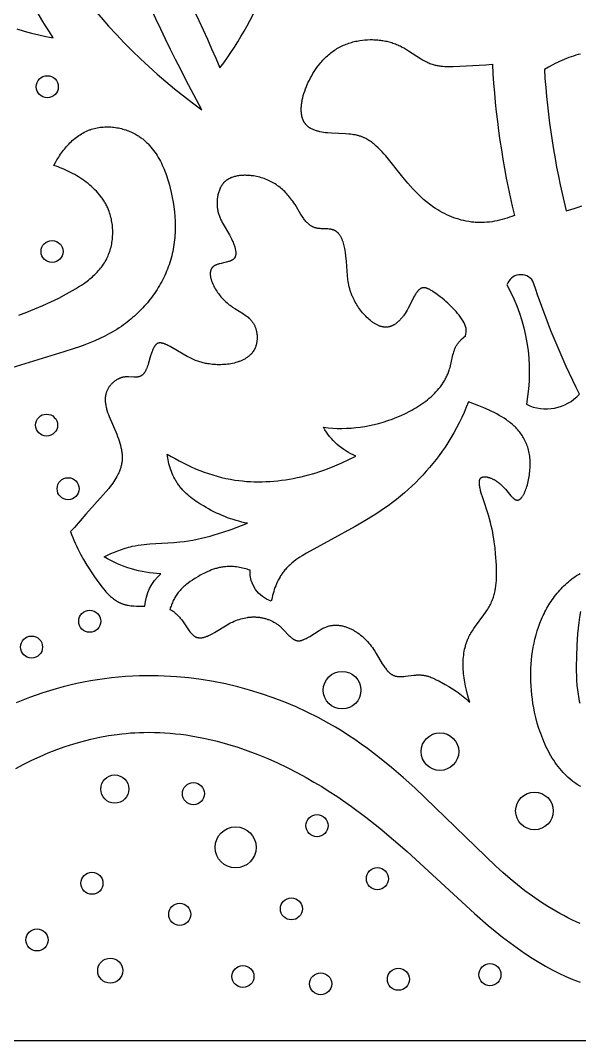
# Model space of a CAD drawing. Extents: x 158 to 281, y 154 to 261.
# Drawn here: x 203.5 to 236.1, y 154.3 to 213.8 of the extents above; entities that cross this region are included whole.
import ezdxf

# ---------------------------------------------------------------- set-up
doc = ezdxf.new("R2010")
doc.units = 0
doc.layers.add('LAYER_01', color=1, linetype='CONTINUOUS')

msp = doc.modelspace()

# ---------------------------------------------------------------- linework, layer by layer
at = {"layer": 'LAYER_01'}
msp.add_lwpolyline([(157.879, 207.584), (188.622, 154.337), (250.106, 154.337), (280.848, 207.584), (250.106, 260.831), (188.622, 260.831)], close=True, dxfattribs=at)
for points in [[(203.33, 213.31), (203.748, 213.175), (204.17, 213.053), (204.594, 212.946), (205.018, 212.852), (205.443, 212.772, -0.144493), (201.563, 225.314, 0.150085), (214.084, 208.583, -0.044108), (205.825, 227.978, -0.047923), (215.15, 211.034, 0.074281), (217.942, 216.143, 0.049909)], [(236.151, 211.833), (236.012, 211.798), (235.873, 211.76), (235.736, 211.718), (235.599, 211.673), (235.463, 211.625), (235.328, 211.574), (235.194, 211.52), (235.061, 211.463), (234.929, 211.403), (234.798, 211.341), (234.669, 211.277), (234.54, 211.21), (234.287, 211.071), (234.039, 210.924, 0.0455), (235.315, 202.691), (235.773, 202.834), (236.001, 202.911), (236.227, 202.992)]]:
    msp.add_lwpolyline(points, format="xyb", dxfattribs=at)
for points in [[(232.291, 202.429), (232.152, 202.373), (232.012, 202.321), (231.87, 202.272), (231.726, 202.227), (231.581, 202.186), (231.435, 202.149), (231.288, 202.116), (231.14, 202.088), (230.991, 202.063), (230.842, 202.044), (230.692, 202.029), (230.541, 202.018), (230.391, 202.013), (230.24, 202.013), (230.165, 202.015), (230.09, 202.018), (230.014, 202.023), (229.939, 202.029), (229.865, 202.036), (229.79, 202.045), (229.716, 202.055), (229.641, 202.066), (229.493, 202.092), (229.346, 202.124), (229.2, 202.16), (229.055, 202.201), (228.911, 202.246), (228.769, 202.296), (228.628, 202.35), (228.489, 202.408), (228.352, 202.47), (228.217, 202.536), (228.085, 202.605), (227.955, 202.678), (227.827, 202.754), (227.702, 202.833), (227.61, 202.894), (227.52, 202.957), (227.431, 203.021), (227.344, 203.087), (227.258, 203.155), (227.173, 203.224), (227.008, 203.366), (226.846, 203.513), (226.689, 203.665), (226.535, 203.822), (226.384, 203.983), (226.088, 204.317), (225.798, 204.664), (224.804, 205.893), (224.697, 206.016), (224.588, 206.136), (224.478, 206.253), (224.365, 206.365), (224.25, 206.473), (224.192, 206.525), (224.133, 206.575), (224.073, 206.623), (224.013, 206.67), (223.952, 206.715), (223.89, 206.759), (223.827, 206.8), (223.764, 206.839), (223.7, 206.877), (223.635, 206.912), (223.569, 206.944), (223.536, 206.96), (223.503, 206.975), (223.469, 206.989), (223.435, 207.003), (223.401, 207.016), (223.367, 207.028), (223.325, 207.042), (223.282, 207.055), (223.239, 207.068), (223.196, 207.079), (223.152, 207.09), (223.108, 207.1), (223.02, 207.117), (222.93, 207.132), (222.838, 207.145), (222.746, 207.155), (222.652, 207.164), (222.461, 207.176), (221.637, 207.217), (221.41, 207.238), (221.298, 207.251), (221.186, 207.267), (221.077, 207.286), (220.97, 207.308), (220.918, 207.32), (220.866, 207.333), (220.815, 207.347), (220.765, 207.362), (220.716, 207.377), (220.668, 207.394), (220.621, 207.412), (220.575, 207.43), (220.53, 207.45), (220.487, 207.471), (220.445, 207.493), (220.424, 207.505), (220.404, 207.517), (220.384, 207.529), (220.364, 207.541), (220.345, 207.554), (220.327, 207.567), (220.308, 207.58), (220.29, 207.594), (220.273, 207.608), (220.256, 207.622), (220.237, 207.639), (220.219, 207.655), (220.201, 207.673), (220.184, 207.69), (220.168, 207.708), (220.152, 207.727), (220.136, 207.746), (220.121, 207.765), (220.107, 207.784), (220.092, 207.804), (220.079, 207.825), (220.066, 207.845), (220.053, 207.866), (220.041, 207.888), (220.029, 207.909), (220.018, 207.931), (220.007, 207.954), (219.997, 207.977), (219.987, 208), (219.978, 208.023), (219.969, 208.047), (219.961, 208.071), (219.953, 208.095), (219.945, 208.119), (219.938, 208.144), (219.931, 208.17), (219.925, 208.195), (219.919, 208.221), (219.914, 208.247), (219.909, 208.273), (219.9, 208.326), (219.893, 208.381), (219.888, 208.436), (219.884, 208.492), (219.882, 208.549), (219.881, 208.607), (219.882, 208.665), (219.885, 208.725), (219.889, 208.785), (219.894, 208.845), (219.901, 208.907), (219.909, 208.968), (219.918, 209.031), (219.929, 209.094), (219.941, 209.157), (219.955, 209.221), (219.97, 209.285), (220.003, 209.414), (220.041, 209.543), (220.083, 209.674), (220.13, 209.804), (220.181, 209.934), (220.236, 210.064), (220.295, 210.193), (220.357, 210.321), (220.422, 210.447), (220.491, 210.571), (220.562, 210.693), (220.636, 210.813), (220.713, 210.929), (220.791, 211.043), (220.872, 211.152), (220.955, 211.258), (221.016, 211.333), (221.079, 211.405), (221.142, 211.475), (221.206, 211.543), (221.271, 211.609), (221.337, 211.672), (221.403, 211.734), (221.471, 211.793), (221.539, 211.85), (221.608, 211.905), (221.677, 211.958), (221.748, 212.008), (221.819, 212.057), (221.891, 212.104), (221.963, 212.148), (222.037, 212.191), (222.111, 212.232), (222.185, 212.27), (222.261, 212.307), (222.337, 212.342), (222.413, 212.375), (222.491, 212.406), (222.569, 212.436), (222.647, 212.463), (222.727, 212.489), (222.806, 212.513), (222.887, 212.536), (222.968, 212.556), (223.049, 212.575), (223.131, 212.592), (223.214, 212.608), (223.297, 212.621), (223.443, 212.642), (223.591, 212.657), (223.74, 212.667), (223.889, 212.672), (223.964, 212.673), (224.039, 212.672), (224.114, 212.67), (224.189, 212.667), (224.264, 212.662), (224.339, 212.656), (224.414, 212.649), (224.488, 212.64), (224.563, 212.63), (224.637, 212.618), (224.712, 212.605), (224.786, 212.591), (224.859, 212.575), (224.932, 212.558), (225.005, 212.54), (225.078, 212.52), (225.15, 212.498), (225.222, 212.475), (225.293, 212.451), (225.363, 212.425), (225.433, 212.398), (225.503, 212.369), (225.571, 212.339), (225.639, 212.307), (225.702, 212.276), (225.765, 212.243), (225.888, 212.176), (226.009, 212.104), (226.129, 212.03), (226.832, 211.572), (226.95, 211.501), (227.069, 211.435), (227.129, 211.403), (227.19, 211.373), (227.251, 211.344), (227.312, 211.316), (227.374, 211.29), (227.436, 211.266), (227.499, 211.244), (227.562, 211.223), (227.617, 211.207), (227.672, 211.193), (227.728, 211.179), (227.784, 211.167), (227.841, 211.157), (227.898, 211.147), (227.955, 211.139), (228.013, 211.132), (228.071, 211.126), (228.129, 211.121), (228.247, 211.113), (228.365, 211.109), (228.484, 211.108), (228.725, 211.113), (230.627, 211.206), (231.016, 211.236, 0.045617)], [(210.782, 179.658, -0.201956), (211.699, 181.536, -0.120914), (208.403, 182.529), (208.6, 182.625), (208.8, 182.717), (209.002, 182.804), (209.207, 182.886), (209.413, 182.962), (209.621, 183.032), (209.726, 183.063), (209.831, 183.093), (209.937, 183.121), (210.043, 183.146), (210.213, 183.181), (210.383, 183.212), (210.554, 183.237), (210.726, 183.259), (210.898, 183.277), (211.071, 183.291), (212.465, 183.372), (212.812, 183.402), (213.066, 183.432), (213.32, 183.469), (213.572, 183.512), (213.823, 183.561), (214.073, 183.616), (214.322, 183.676), (214.57, 183.742), (214.817, 183.811), (215.308, 183.963), (215.794, 184.127), (216.755, 184.485), (216.586, 184.52), (216.418, 184.559), (216.251, 184.601), (216.085, 184.648), (215.92, 184.699), (215.757, 184.754), (215.594, 184.812), (215.433, 184.875), (215.272, 184.94), (215.113, 185.01), (214.955, 185.082), (214.799, 185.158), (214.643, 185.237), (214.489, 185.32), (214.336, 185.405), (214.185, 185.494), (213.971, 185.625), (213.866, 185.693), (213.762, 185.763), (213.659, 185.835), (213.559, 185.908), (213.46, 185.984), (213.363, 186.062), (213.269, 186.143), (213.178, 186.225), (213.089, 186.311), (213.003, 186.398), (212.961, 186.443), (212.92, 186.489), (212.88, 186.535), (212.841, 186.582), (212.803, 186.63), (212.765, 186.679), (212.729, 186.728), (212.694, 186.778), (212.661, 186.826), (212.63, 186.875), (212.599, 186.924), (212.57, 186.973), (212.541, 187.024), (212.513, 187.075), (212.46, 187.178), (212.41, 187.284), (212.364, 187.391), (212.32, 187.5), (212.281, 187.61), (212.244, 187.722), (212.211, 187.834), (212.18, 187.948), (212.153, 188.062), (212.129, 188.177), (212.108, 188.292), (212.09, 188.407), (212.074, 188.521), (212.301, 188.385), (212.531, 188.253), (212.764, 188.126), (213, 188.004), (213.239, 187.887), (213.48, 187.775), (213.725, 187.669), (213.971, 187.569), (214.22, 187.474), (214.472, 187.387), (214.725, 187.306), (214.98, 187.231), (215.238, 187.164), (215.497, 187.104), (215.757, 187.052), (216.02, 187.008), (216.243, 186.976), (216.468, 186.951), (216.693, 186.931), (216.92, 186.916), (217.146, 186.907), (217.373, 186.904), (217.601, 186.906), (217.828, 186.913), (218.056, 186.925), (218.284, 186.942), (218.511, 186.964), (218.739, 186.991), (218.966, 187.023), (219.192, 187.059), (219.418, 187.1), (219.643, 187.145), (219.868, 187.195), (220.091, 187.249), (220.314, 187.307), (220.535, 187.37), (220.755, 187.436), (220.974, 187.507), (221.191, 187.581), (221.407, 187.659), (221.833, 187.826), (222.251, 188.006), (222.661, 188.2), (223.061, 188.407, -0.172005), (221.18, 190.081), (221.447, 190.052), (221.715, 190.032), (221.983, 190.02), (222.25, 190.017), (222.518, 190.023), (222.786, 190.037), (223.054, 190.06), (223.321, 190.091), (223.588, 190.132), (223.855, 190.181), (224.122, 190.239), (224.388, 190.306), (224.653, 190.382), (224.917, 190.467), (225.181, 190.56), (225.444, 190.663), (225.698, 190.772), (225.949, 190.889), (226.197, 191.014), (226.32, 191.08), (226.441, 191.149), (226.56, 191.219), (226.678, 191.292), (226.794, 191.367), (226.908, 191.444), (227.02, 191.524), (227.129, 191.606), (227.236, 191.69), (227.341, 191.776), (227.443, 191.865), (227.541, 191.956), (227.637, 192.049), (227.729, 192.145), (227.818, 192.243), (227.903, 192.343), (227.985, 192.446), (228.024, 192.498), (228.062, 192.551), (228.1, 192.604), (228.136, 192.658), (228.171, 192.713), (228.205, 192.768), (228.238, 192.824), (228.27, 192.881), (228.301, 192.938), (228.331, 192.995), (228.359, 193.054), (228.386, 193.113), (228.412, 193.172), (228.437, 193.232), (228.46, 193.293), (228.483, 193.354), (228.504, 193.416), (228.523, 193.479), (228.549, 193.569), (228.572, 193.66), (228.696, 194.215), (228.719, 194.306), (228.743, 194.396), (228.77, 194.485), (228.784, 194.529), (228.8, 194.572), (228.816, 194.615), (228.833, 194.658), (228.851, 194.7), (228.87, 194.741), (228.891, 194.782), (228.912, 194.822), (228.935, 194.862), (228.959, 194.901), (228.983, 194.937), (229.008, 194.972), (229.034, 195.007), (229.061, 195.041), (229.089, 195.074), (229.118, 195.107), (229.147, 195.14), (229.178, 195.171), (229.209, 195.203), (229.241, 195.233), (229.306, 195.293), (229.373, 195.35), (229.441, 195.405, 0.243543), (229.303, 196.262), (229.228, 196.38), (229.15, 196.496), (229.069, 196.607), (228.986, 196.716), (228.899, 196.822), (228.809, 196.925), (228.715, 197.026), (228.619, 197.125), (228.519, 197.222), (228.415, 197.318), (228.308, 197.412), (228.197, 197.506), (228.083, 197.599), (227.965, 197.691), (227.717, 197.876), (227.631, 197.938), (227.543, 197.998), (227.499, 198.027), (227.455, 198.054), (227.411, 198.081), (227.367, 198.105), (227.324, 198.128), (227.303, 198.139), (227.281, 198.149), (227.26, 198.158), (227.239, 198.167), (227.218, 198.175), (227.197, 198.183), (227.176, 198.19), (227.156, 198.196), (227.136, 198.201), (227.126, 198.204), (227.116, 198.206), (227.106, 198.208), (227.096, 198.21), (227.086, 198.211), (227.076, 198.212), (227.066, 198.214), (227.057, 198.214), (227.047, 198.215), (227.038, 198.215), (227.027, 198.216), (227.017, 198.216), (227.007, 198.215), (226.997, 198.215), (226.987, 198.214), (226.978, 198.213), (226.968, 198.211), (226.958, 198.209), (226.949, 198.207), (226.939, 198.205), (226.93, 198.203), (226.92, 198.2), (226.911, 198.197), (226.902, 198.194), (226.893, 198.191), (226.883, 198.187), (226.874, 198.183), (226.865, 198.179), (226.856, 198.175), (226.848, 198.17), (226.839, 198.166), (226.83, 198.161), (226.821, 198.155), (226.813, 198.15), (226.804, 198.144), (226.796, 198.138), (226.787, 198.132), (226.779, 198.126), (226.77, 198.12), (226.762, 198.113), (226.745, 198.099), (226.729, 198.085), (226.713, 198.069), (226.697, 198.053), (226.681, 198.036), (226.666, 198.019), (226.65, 198), (226.635, 197.982), (226.62, 197.962), (226.605, 197.942), (226.59, 197.921), (226.56, 197.879), (226.532, 197.834), (226.503, 197.787), (226.475, 197.738), (226.446, 197.688), (226.391, 197.583), (226.107, 197.023), (226.046, 196.913), (225.988, 196.814), (225.928, 196.719), (225.866, 196.628), (225.834, 196.584), (225.802, 196.541), (225.769, 196.499), (225.736, 196.458), (225.702, 196.418), (225.668, 196.38), (225.633, 196.343), (225.599, 196.307), (225.563, 196.272), (225.528, 196.238), (225.492, 196.207), (225.455, 196.176), (225.419, 196.147), (225.381, 196.12), (225.344, 196.094), (225.306, 196.069), (225.287, 196.058), (225.268, 196.047), (225.249, 196.036), (225.23, 196.025), (225.211, 196.016), (225.191, 196.006), (225.172, 195.997), (225.152, 195.988), (225.133, 195.98), (225.113, 195.973), (225.094, 195.965), (225.074, 195.959), (225.054, 195.952), (225.034, 195.947), (225.014, 195.941), (224.994, 195.936), (224.974, 195.932), (224.954, 195.928), (224.934, 195.925), (224.914, 195.922), (224.896, 195.92), (224.878, 195.918), (224.861, 195.917), (224.843, 195.916), (224.825, 195.915), (224.807, 195.915), (224.789, 195.915), (224.771, 195.915), (224.753, 195.916), (224.735, 195.917), (224.717, 195.919), (224.699, 195.921), (224.681, 195.923), (224.663, 195.926), (224.645, 195.929), (224.627, 195.932), (224.591, 195.939), (224.554, 195.948), (224.518, 195.958), (224.482, 195.97), (224.445, 195.982), (224.409, 195.996), (224.373, 196.011), (224.336, 196.027), (224.3, 196.044), (224.264, 196.063), (224.228, 196.082), (224.192, 196.103), (224.156, 196.124), (224.121, 196.146), (224.085, 196.17), (224.05, 196.194), (224.014, 196.219), (223.979, 196.245), (223.909, 196.3), (223.841, 196.358), (223.773, 196.419), (223.706, 196.482), (223.64, 196.548), (223.576, 196.617), (223.513, 196.687), (223.452, 196.76), (223.392, 196.834), (223.333, 196.91), (223.277, 196.986), (223.222, 197.064), (223.17, 197.143), (223.12, 197.222), (223.071, 197.302), (223.026, 197.382), (222.982, 197.462), (222.941, 197.542), (222.903, 197.621), (222.878, 197.675), (222.855, 197.729), (222.833, 197.783), (222.811, 197.837), (222.792, 197.891), (222.773, 197.944), (222.738, 198.05), (222.707, 198.157), (222.68, 198.263), (222.657, 198.37), (222.636, 198.478), (222.618, 198.587), (222.602, 198.698), (222.575, 198.923), (222.51, 199.736), (222.478, 200.076), (222.457, 200.246), (222.431, 200.413), (222.416, 200.495), (222.4, 200.576), (222.382, 200.655), (222.363, 200.733), (222.342, 200.809), (222.319, 200.882), (222.307, 200.918), (222.294, 200.954), (222.281, 200.989), (222.267, 201.023), (222.253, 201.057), (222.238, 201.089), (222.223, 201.122), (222.207, 201.153), (222.19, 201.184), (222.173, 201.213), (222.155, 201.242), (222.136, 201.27), (222.117, 201.298), (222.097, 201.324), (222.077, 201.35), (222.066, 201.362), (222.056, 201.374), (222.045, 201.386), (222.034, 201.398), (222.023, 201.409), (222.011, 201.42), (222, 201.431), (221.988, 201.442), (221.976, 201.452), (221.964, 201.462), (221.951, 201.472), (221.939, 201.482), (221.926, 201.491), (221.913, 201.5), (221.9, 201.509), (221.887, 201.517), (221.873, 201.525), (221.86, 201.533), (221.846, 201.541), (221.831, 201.548), (221.817, 201.555), (221.803, 201.562), (221.788, 201.568), (221.773, 201.574), (221.758, 201.58), (221.742, 201.585), (221.729, 201.59), (221.715, 201.594), (221.7, 201.598), (221.686, 201.602), (221.657, 201.609), (221.628, 201.615), (221.597, 201.621), (221.567, 201.625), (221.536, 201.629), (221.504, 201.633), (221.44, 201.638), (221.375, 201.642), (221.042, 201.654), (220.975, 201.659), (220.91, 201.665), (220.878, 201.669), (220.846, 201.673), (220.815, 201.678), (220.784, 201.684), (220.753, 201.691), (220.723, 201.698), (220.695, 201.706), (220.667, 201.715), (220.64, 201.725), (220.613, 201.735), (220.587, 201.746), (220.561, 201.758), (220.536, 201.771), (220.51, 201.784), (220.486, 201.798), (220.462, 201.813), (220.438, 201.828), (220.414, 201.844), (220.391, 201.861), (220.368, 201.878), (220.346, 201.896), (220.323, 201.914), (220.302, 201.933), (220.28, 201.953), (220.259, 201.973), (220.238, 201.993), (220.217, 202.015), (220.197, 202.036), (220.157, 202.081), (220.117, 202.127), (220.079, 202.175), (220.042, 202.225), (220.005, 202.275), (219.933, 202.381), (219.863, 202.49), (219.52, 203.06), (219.449, 203.171), (219.395, 203.25), (219.34, 203.327), (219.284, 203.402), (219.227, 203.475), (219.168, 203.547), (219.108, 203.617), (219.046, 203.685), (218.984, 203.751), (218.919, 203.816), (218.854, 203.878), (218.788, 203.939), (218.72, 203.997), (218.65, 204.054), (218.58, 204.108), (218.508, 204.161), (218.435, 204.212), (218.361, 204.26), (218.285, 204.307), (218.209, 204.351), (218.131, 204.393), (218.051, 204.434), (217.971, 204.472), (217.889, 204.507), (217.806, 204.541), (217.722, 204.572), (217.636, 204.602), (217.55, 204.629), (217.462, 204.653), (217.373, 204.675), (217.282, 204.695), (217.191, 204.713), (217.098, 204.728), (216.982, 204.744), (216.924, 204.75), (216.865, 204.755), (216.806, 204.76), (216.748, 204.763), (216.689, 204.765), (216.63, 204.766), (216.571, 204.766), (216.512, 204.764), (216.453, 204.762), (216.395, 204.758), (216.337, 204.752), (216.28, 204.746), (216.223, 204.738), (216.167, 204.728), (216.111, 204.718), (216.056, 204.705), (216.002, 204.691), (215.949, 204.676), (215.896, 204.659), (215.845, 204.641), (215.819, 204.631), (215.794, 204.621), (215.77, 204.61), (215.745, 204.599), (215.721, 204.587), (215.697, 204.575), (215.673, 204.563), (215.65, 204.55), (215.627, 204.537), (215.605, 204.523), (215.582, 204.509), (215.56, 204.494), (215.539, 204.479), (215.518, 204.464), (215.497, 204.448), (215.477, 204.431), (215.457, 204.414), (215.437, 204.397), (215.418, 204.379), (215.399, 204.36), (215.381, 204.341), (215.363, 204.322), (215.346, 204.302), (215.329, 204.282), (215.312, 204.261), (215.296, 204.24), (215.28, 204.218), (215.265, 204.196), (215.25, 204.174), (215.236, 204.151), (215.222, 204.128), (215.208, 204.104), (215.195, 204.08), (215.182, 204.056), (215.169, 204.032), (215.158, 204.007), (215.146, 203.981), (215.135, 203.956), (215.114, 203.904), (215.094, 203.851), (215.076, 203.797), (215.06, 203.743), (215.045, 203.687), (215.032, 203.631), (215.02, 203.574), (215.01, 203.517), (215.001, 203.459), (214.994, 203.401), (214.988, 203.343), (214.984, 203.285), (214.981, 203.226), (214.98, 203.168), (214.98, 203.11), (214.982, 203.052), (214.985, 202.995), (214.989, 202.937), (214.995, 202.881), (215.002, 202.825), (215.01, 202.769), (215.02, 202.715), (215.031, 202.661), (215.045, 202.603), (215.06, 202.546), (215.077, 202.49), (215.095, 202.434), (215.115, 202.38), (215.136, 202.326), (215.158, 202.274), (215.181, 202.221), (215.205, 202.17), (215.23, 202.118), (215.283, 202.017), (215.339, 201.916), (215.704, 201.29), (215.765, 201.176), (215.824, 201.058), (215.881, 200.934), (215.909, 200.868), (215.936, 200.8), (215.962, 200.732), (215.986, 200.663), (216.007, 200.594), (216.017, 200.56), (216.027, 200.526), (216.035, 200.492), (216.043, 200.458), (216.049, 200.424), (216.055, 200.391), (216.06, 200.358), (216.065, 200.326), (216.068, 200.294), (216.07, 200.262), (216.07, 200.247), (216.07, 200.232), (216.07, 200.216), (216.07, 200.201), (216.07, 200.186), (216.069, 200.172), (216.068, 200.157), (216.066, 200.143), (216.064, 200.129), (216.062, 200.115), (216.059, 200.101), (216.057, 200.087), (216.053, 200.074), (216.05, 200.061), (216.046, 200.048), (216.042, 200.035), (216.037, 200.023), (216.032, 200.011), (216.027, 199.999), (216.024, 199.993), (216.021, 199.987), (216.018, 199.981), (216.015, 199.976), (216.012, 199.97), (216.008, 199.964), (216.005, 199.959), (216.001, 199.953), (215.998, 199.948), (215.994, 199.943), (215.989, 199.936), (215.984, 199.929), (215.978, 199.923), (215.973, 199.916), (215.967, 199.91), (215.961, 199.904), (215.955, 199.898), (215.949, 199.891), (215.942, 199.886), (215.936, 199.88), (215.929, 199.874), (215.922, 199.868), (215.915, 199.863), (215.908, 199.858), (215.901, 199.852), (215.893, 199.847), (215.878, 199.837), (215.862, 199.827), (215.846, 199.818), (215.829, 199.809), (215.812, 199.8), (215.794, 199.792), (215.776, 199.784), (215.757, 199.776), (215.738, 199.768), (215.719, 199.761), (215.679, 199.747), (215.638, 199.734), (215.596, 199.721), (215.509, 199.699), (215.151, 199.615), (215.108, 199.603), (215.066, 199.591), (215.024, 199.579), (214.984, 199.565), (214.945, 199.551), (214.926, 199.543), (214.908, 199.535), (214.889, 199.527), (214.872, 199.519), (214.855, 199.51), (214.838, 199.501), (214.822, 199.492), (214.806, 199.482), (214.791, 199.472), (214.784, 199.467), (214.776, 199.461), (214.765, 199.453), (214.755, 199.444), (214.744, 199.435), (214.734, 199.426), (214.725, 199.417), (214.716, 199.407), (214.707, 199.398), (214.698, 199.388), (214.69, 199.377), (214.682, 199.367), (214.674, 199.356), (214.667, 199.345), (214.66, 199.334), (214.653, 199.323), (214.647, 199.312), (214.641, 199.3), (214.635, 199.288), (214.63, 199.276), (214.625, 199.264), (214.62, 199.251), (214.616, 199.239), (214.611, 199.226), (214.608, 199.213), (214.604, 199.2), (214.601, 199.187), (214.598, 199.174), (214.595, 199.16), (214.593, 199.146), (214.59, 199.132), (214.589, 199.118), (214.587, 199.104), (214.586, 199.09), (214.585, 199.075), (214.584, 199.061), (214.583, 199.046), (214.583, 199.031), (214.584, 199.001), (214.585, 198.971), (214.587, 198.939), (214.591, 198.908), (214.595, 198.876), (214.6, 198.844), (214.607, 198.811), (214.614, 198.778), (214.622, 198.745), (214.631, 198.711), (214.641, 198.677), (214.651, 198.643), (214.663, 198.609), (214.675, 198.574), (214.688, 198.539), (214.702, 198.504), (214.732, 198.434), (214.764, 198.364), (214.799, 198.293), (214.837, 198.222), (214.877, 198.152), (214.919, 198.082), (214.963, 198.013), (215.01, 197.945), (215.057, 197.878), (215.107, 197.812), (215.157, 197.747), (215.209, 197.684), (215.262, 197.623), (215.316, 197.564), (215.371, 197.508), (215.434, 197.446), (215.497, 197.387), (215.561, 197.332), (215.625, 197.278), (215.69, 197.227), (215.755, 197.178), (215.82, 197.131), (215.885, 197.086), (216.014, 197), (216.51, 196.689), (216.624, 196.612), (216.679, 196.572), (216.732, 196.532), (216.783, 196.49), (216.833, 196.447), (216.858, 196.425), (216.881, 196.403), (216.904, 196.38), (216.927, 196.357), (216.949, 196.333), (216.971, 196.309), (216.992, 196.284), (217.013, 196.259), (217.033, 196.233), (217.052, 196.207), (217.071, 196.18), (217.089, 196.152), (217.106, 196.124), (217.123, 196.095), (217.139, 196.065), (217.155, 196.035), (217.172, 195.998), (217.189, 195.961), (217.204, 195.922), (217.218, 195.883), (217.232, 195.843), (217.244, 195.802), (217.256, 195.76), (217.266, 195.718), (217.275, 195.675), (217.284, 195.632), (217.291, 195.588), (217.297, 195.544), (217.302, 195.499), (217.306, 195.455), (217.309, 195.41), (217.311, 195.365), (217.312, 195.32), (217.311, 195.275), (217.31, 195.23), (217.307, 195.185), (217.303, 195.14), (217.298, 195.095), (217.292, 195.051), (217.285, 195.007), (217.276, 194.964), (217.267, 194.921), (217.256, 194.878), (217.244, 194.836), (217.231, 194.795), (217.216, 194.755), (217.2, 194.715), (217.192, 194.695), (217.183, 194.676), (217.174, 194.656), (217.164, 194.636), (217.154, 194.617), (217.144, 194.598), (217.134, 194.579), (217.123, 194.561), (217.111, 194.542), (217.1, 194.524), (217.088, 194.506), (217.076, 194.488), (217.051, 194.454), (217.024, 194.42), (216.997, 194.387), (216.968, 194.355), (216.938, 194.324), (216.908, 194.294), (216.876, 194.264), (216.843, 194.236), (216.809, 194.208), (216.774, 194.181), (216.739, 194.155), (216.702, 194.13), (216.665, 194.106), (216.627, 194.083), (216.588, 194.06), (216.548, 194.038), (216.508, 194.017), (216.466, 193.997), (216.424, 193.978), (216.382, 193.959), (216.339, 193.941), (216.295, 193.924), (216.251, 193.908), (216.206, 193.892), (216.16, 193.877), (216.068, 193.85), (215.974, 193.825), (215.879, 193.804), (215.783, 193.785), (215.685, 193.769), (215.587, 193.755), (215.488, 193.745), (215.389, 193.736), (215.29, 193.731), (215.191, 193.728), (215.092, 193.727), (214.994, 193.728), (214.897, 193.732), (214.801, 193.738), (214.706, 193.747), (214.613, 193.757), (214.521, 193.77), (214.451, 193.781), (214.381, 193.794), (214.312, 193.807), (214.245, 193.822), (214.178, 193.838), (214.113, 193.856), (214.048, 193.874), (213.984, 193.894), (213.921, 193.915), (213.858, 193.936), (213.734, 193.983), (213.611, 194.034), (213.49, 194.088), (213.368, 194.147), (213.247, 194.209), (213.002, 194.343), (212.24, 194.789), (212.179, 194.822), (212.119, 194.854), (212.058, 194.883), (211.999, 194.911), (211.97, 194.923), (211.941, 194.935), (211.912, 194.946), (211.883, 194.956), (211.855, 194.965), (211.827, 194.973), (211.8, 194.98), (211.786, 194.983), (211.773, 194.986), (211.76, 194.988), (211.747, 194.991), (211.734, 194.992), (211.721, 194.994), (211.708, 194.995), (211.695, 194.996), (211.683, 194.997), (211.67, 194.997), (211.658, 194.997), (211.646, 194.997), (211.634, 194.996), (211.622, 194.995), (211.61, 194.994), (211.599, 194.992), (211.593, 194.991), (211.588, 194.99), (211.582, 194.989), (211.576, 194.987), (211.57, 194.986), (211.564, 194.984), (211.558, 194.982), (211.552, 194.98), (211.546, 194.978), (211.54, 194.976), (211.534, 194.973), (211.528, 194.971), (211.522, 194.968), (211.516, 194.965), (211.511, 194.963), (211.505, 194.96), (211.499, 194.957), (211.494, 194.953), (211.488, 194.95), (211.483, 194.947), (211.477, 194.943), (211.472, 194.94), (211.467, 194.936), (211.461, 194.932), (211.451, 194.924), (211.441, 194.915), (211.43, 194.907), (211.421, 194.897), (211.411, 194.888), (211.401, 194.878), (211.392, 194.867), (211.382, 194.856), (211.373, 194.845), (211.364, 194.834), (211.356, 194.822), (211.347, 194.809), (211.338, 194.797), (211.33, 194.784), (211.322, 194.771), (211.314, 194.757), (211.298, 194.729), (211.282, 194.7), (211.267, 194.669), (211.253, 194.638), (211.239, 194.606), (211.225, 194.572), (211.211, 194.538), (211.185, 194.467), (211.16, 194.393), (211.113, 194.239), (210.97, 193.759), (210.944, 193.681), (210.917, 193.606), (210.888, 193.532), (210.874, 193.497), (210.858, 193.462), (210.842, 193.428), (210.826, 193.395), (210.809, 193.363), (210.792, 193.332), (210.774, 193.302), (210.755, 193.273), (210.745, 193.259), (210.736, 193.246), (210.726, 193.232), (210.716, 193.219), (210.706, 193.207), (210.695, 193.194), (210.685, 193.182), (210.674, 193.171), (210.663, 193.16), (210.652, 193.149), (210.64, 193.138), (210.629, 193.128), (210.617, 193.118), (210.605, 193.109), (210.593, 193.1), (210.58, 193.092), (210.568, 193.083), (210.555, 193.076), (210.542, 193.069), (210.529, 193.062), (210.517, 193.056), (210.505, 193.051), (210.493, 193.046), (210.48, 193.041), (210.468, 193.037), (210.455, 193.033), (210.442, 193.029), (210.429, 193.026), (210.416, 193.023), (210.403, 193.02), (210.389, 193.017), (210.375, 193.015), (210.362, 193.013), (210.348, 193.011), (210.32, 193.008), (210.291, 193.005), (210.262, 193.004), (210.233, 193.003), (210.203, 193.002), (210.142, 193.003), (209.824, 193.017), (209.759, 193.018), (209.726, 193.017), (209.694, 193.016), (209.662, 193.015), (209.63, 193.012), (209.598, 193.009), (209.566, 193.005), (209.544, 193.002), (209.523, 192.998), (209.501, 192.994), (209.48, 192.989), (209.458, 192.984), (209.437, 192.978), (209.416, 192.973), (209.395, 192.966), (209.374, 192.959), (209.353, 192.952), (209.333, 192.945), (209.312, 192.937), (209.292, 192.929), (209.272, 192.92), (209.252, 192.911), (209.232, 192.901), (209.213, 192.892), (209.193, 192.882), (209.155, 192.861), (209.117, 192.838), (209.08, 192.814), (209.044, 192.789), (209.008, 192.763), (208.974, 192.736), (208.94, 192.708), (208.907, 192.679), (208.876, 192.649), (208.845, 192.618), (208.815, 192.586), (208.786, 192.553), (208.758, 192.52), (208.732, 192.485), (208.706, 192.451), (208.682, 192.415), (208.659, 192.379), (208.637, 192.343), (208.616, 192.306), (208.597, 192.269), (208.579, 192.231), (208.562, 192.194), (208.547, 192.156), (208.536, 192.127), (208.526, 192.098), (208.517, 192.069), (208.509, 192.04), (208.502, 192.011), (208.495, 191.982), (208.489, 191.953), (208.483, 191.924), (208.479, 191.894), (208.475, 191.865), (208.472, 191.835), (208.469, 191.806), (208.467, 191.776), (208.466, 191.746), (208.465, 191.717), (208.465, 191.687), (208.465, 191.657), (208.466, 191.627), (208.468, 191.596), (208.47, 191.566), (208.476, 191.506), (208.484, 191.445), (208.494, 191.384), (208.506, 191.323), (208.519, 191.261), (208.535, 191.199), (208.551, 191.138), (208.569, 191.076), (208.609, 190.951), (208.654, 190.827), (208.702, 190.702), (209.135, 189.676), (209.186, 189.546), (209.233, 189.416), (209.277, 189.287), (209.318, 189.159), (209.354, 189.032), (209.386, 188.905), (209.4, 188.842), (209.412, 188.779), (209.423, 188.716), (209.433, 188.654), (209.441, 188.592), (209.448, 188.53), (209.453, 188.468), (209.457, 188.406), (209.458, 188.345), (209.458, 188.284), (209.456, 188.223), (209.453, 188.163), (209.448, 188.109), (209.441, 188.055), (209.433, 188.001), (209.423, 187.947), (209.412, 187.894), (209.4, 187.841), (209.386, 187.788), (209.371, 187.735), (209.354, 187.683), (209.336, 187.631), (209.317, 187.578), (209.297, 187.527), (209.275, 187.475), (209.253, 187.423), (209.229, 187.372), (209.204, 187.321), (209.151, 187.219), (209.094, 187.117), (209.033, 187.017), (208.968, 186.917), (208.901, 186.818), (208.83, 186.719), (208.757, 186.621), (208.681, 186.523), (208.522, 186.33), (208.357, 186.138), (207.329, 185.02), (206.673, 184.25), (206.451, 184), (206.51, 183.829), (206.574, 183.66), (206.641, 183.493), (206.712, 183.328), (206.787, 183.165), (206.865, 183.003), (206.947, 182.843), (207.032, 182.684), (207.211, 182.368), (207.401, 182.054), (207.81, 181.423), (207.986, 181.166), (208.168, 180.911), (208.263, 180.787), (208.36, 180.666), (208.459, 180.549), (208.51, 180.492), (208.561, 180.436), (208.614, 180.382), (208.667, 180.328), (208.721, 180.277), (208.775, 180.227), (208.831, 180.178), (208.888, 180.132), (208.945, 180.087), (209.003, 180.044), (209.063, 180.003), (209.123, 179.964), (209.185, 179.928), (209.216, 179.91), (209.248, 179.893), (209.279, 179.877), (209.311, 179.862), (209.344, 179.846), (209.376, 179.832), (209.409, 179.818), (209.442, 179.805), (209.476, 179.793), (209.509, 179.781), (209.546, 179.769), (209.582, 179.758), (209.619, 179.748), (209.656, 179.738), (209.694, 179.729), (209.732, 179.721), (209.808, 179.706), (209.886, 179.694), (209.964, 179.684), (210.044, 179.676), (210.124, 179.669), (210.286, 179.661), (210.45, 179.657)], [(231.863, 198.386, -0.17136), (232.995, 191.42, 0.334194), (236.079, 192.006, -0.03649), (233.375, 198.596, 0.629921)], [(212.237, 179.466), (212.261, 179.454), (212.284, 179.441), (212.312, 179.426), (212.34, 179.41), (212.367, 179.393), (212.394, 179.375), (212.42, 179.357), (212.447, 179.338), (212.473, 179.319), (212.498, 179.299), (212.524, 179.279), (212.549, 179.257), (212.598, 179.214), (212.647, 179.168), (212.695, 179.12), (212.741, 179.07), (212.787, 179.018), (212.833, 178.965), (212.877, 178.91), (212.921, 178.854), (212.964, 178.796), (213.049, 178.677), (213.284, 178.327), (213.363, 178.217), (213.403, 178.164), (213.443, 178.114), (213.464, 178.09), (213.484, 178.067), (213.505, 178.044), (213.526, 178.023), (213.547, 178.002), (213.568, 177.982), (213.59, 177.963), (213.611, 177.945), (213.622, 177.936), (213.633, 177.928), (213.644, 177.92), (213.655, 177.912), (213.666, 177.905), (213.678, 177.897), (213.689, 177.89), (213.7, 177.884), (213.713, 177.877), (213.726, 177.87), (213.74, 177.863), (213.753, 177.857), (213.766, 177.852), (213.78, 177.847), (213.793, 177.842), (213.807, 177.837), (213.821, 177.833), (213.834, 177.829), (213.848, 177.826), (213.862, 177.823), (213.876, 177.82), (213.89, 177.818), (213.905, 177.816), (213.919, 177.814), (213.933, 177.812), (213.948, 177.811), (213.962, 177.811), (213.977, 177.81), (213.992, 177.81), (214.006, 177.81), (214.021, 177.811), (214.036, 177.812), (214.051, 177.813), (214.066, 177.814), (214.081, 177.816), (214.096, 177.818), (214.127, 177.823), (214.158, 177.829), (214.189, 177.836), (214.221, 177.844), (214.252, 177.853), (214.284, 177.863), (214.317, 177.874), (214.349, 177.885), (214.382, 177.898), (214.415, 177.911), (214.482, 177.94), (214.549, 177.972), (214.618, 178.007), (214.687, 178.044), (214.828, 178.124), (215.572, 178.572), (215.726, 178.656), (215.803, 178.696), (215.881, 178.733), (215.976, 178.777), (216.072, 178.816), (216.169, 178.853), (216.265, 178.886), (216.361, 178.916), (216.458, 178.942), (216.554, 178.964), (216.65, 178.984), (216.746, 179), (216.793, 179.006), (216.841, 179.012), (216.889, 179.017), (216.936, 179.021), (216.984, 179.024), (217.031, 179.026), (217.078, 179.027), (217.125, 179.028), (217.172, 179.028), (217.219, 179.026), (217.265, 179.024), (217.312, 179.021), (217.358, 179.017), (217.404, 179.013), (217.45, 179.007), (217.496, 179.001), (217.542, 178.993), (217.587, 178.985), (217.632, 178.976), (217.677, 178.966), (217.722, 178.955), (217.766, 178.943), (217.81, 178.93), (217.854, 178.917), (217.898, 178.903), (217.941, 178.887), (217.985, 178.871), (218.027, 178.854), (218.07, 178.836), (218.112, 178.817), (218.154, 178.797), (218.196, 178.777), (218.237, 178.755), (218.278, 178.733), (218.319, 178.709), (218.359, 178.685), (218.399, 178.66), (218.438, 178.634), (218.478, 178.607), (218.516, 178.579), (218.555, 178.551), (218.593, 178.521), (218.63, 178.49), (218.668, 178.459), (218.704, 178.427), (218.741, 178.393), (218.797, 178.34), (218.852, 178.285), (219.168, 177.951), (219.22, 177.9), (219.272, 177.852), (219.298, 177.83), (219.324, 177.808), (219.35, 177.787), (219.376, 177.767), (219.402, 177.749), (219.415, 177.74), (219.429, 177.732), (219.442, 177.723), (219.455, 177.716), (219.468, 177.708), (219.482, 177.701), (219.495, 177.694), (219.509, 177.688), (219.522, 177.682), (219.536, 177.676), (219.549, 177.671), (219.563, 177.666), (219.576, 177.661), (219.59, 177.657), (219.601, 177.654), (219.613, 177.652), (219.624, 177.649), (219.635, 177.647), (219.647, 177.645), (219.658, 177.643), (219.67, 177.642), (219.681, 177.641), (219.693, 177.64), (219.704, 177.64), (219.716, 177.639), (219.728, 177.639), (219.739, 177.639), (219.751, 177.64), (219.763, 177.64), (219.775, 177.641), (219.786, 177.643), (219.798, 177.644), (219.81, 177.645), (219.822, 177.647), (219.846, 177.651), (219.87, 177.657), (219.894, 177.663), (219.919, 177.669), (219.943, 177.677), (219.968, 177.685), (219.992, 177.694), (220.017, 177.704), (220.042, 177.714), (220.067, 177.725), (220.118, 177.748), (220.169, 177.774), (220.22, 177.802), (220.272, 177.832), (220.376, 177.895), (220.921, 178.247), (220.977, 178.28), (221.033, 178.311), (221.09, 178.342), (221.147, 178.37), (221.204, 178.397), (221.261, 178.422), (221.309, 178.441), (221.358, 178.458), (221.407, 178.474), (221.455, 178.488), (221.504, 178.501), (221.553, 178.512), (221.602, 178.522), (221.651, 178.53), (221.7, 178.536), (221.749, 178.541), (221.798, 178.545), (221.847, 178.547), (221.896, 178.548), (221.945, 178.547), (221.994, 178.545), (222.043, 178.541), (222.091, 178.536), (222.14, 178.53), (222.189, 178.523), (222.237, 178.514), (222.286, 178.504), (222.334, 178.493), (222.382, 178.48), (222.43, 178.467), (222.478, 178.452), (222.526, 178.436), (222.573, 178.419), (222.621, 178.4), (222.668, 178.381), (222.715, 178.36), (222.761, 178.339), (222.808, 178.316), (222.854, 178.292), (222.9, 178.267), (222.945, 178.242), (222.991, 178.215), (223.036, 178.187), (223.08, 178.159), (223.125, 178.129), (223.169, 178.099), (223.256, 178.035), (223.341, 177.968), (223.425, 177.898), (223.507, 177.825), (223.588, 177.749), (223.666, 177.67), (223.743, 177.588), (223.817, 177.505), (223.89, 177.418), (223.96, 177.33), (224.027, 177.24), (224.093, 177.148), (224.173, 177.027), (224.25, 176.904), (224.604, 176.303), (224.675, 176.192), (224.71, 176.138), (224.746, 176.086), (224.782, 176.036), (224.819, 175.987), (224.857, 175.941), (224.895, 175.896), (224.915, 175.875), (224.934, 175.854), (224.954, 175.833), (224.974, 175.813), (224.995, 175.794), (225.015, 175.776), (225.036, 175.758), (225.058, 175.74), (225.079, 175.724), (225.101, 175.708), (225.123, 175.693), (225.146, 175.678), (225.168, 175.664), (225.192, 175.651), (225.215, 175.639), (225.239, 175.628), (225.263, 175.617), (225.288, 175.607), (225.313, 175.598), (225.326, 175.594), (225.339, 175.59), (225.358, 175.584), (225.378, 175.579), (225.398, 175.575), (225.418, 175.571), (225.438, 175.567), (225.459, 175.563), (225.48, 175.561), (225.501, 175.558), (225.522, 175.556), (225.543, 175.554), (225.586, 175.552), (225.631, 175.551), (225.675, 175.551), (225.721, 175.552), (225.766, 175.554), (225.86, 175.561), (225.955, 175.571), (226.447, 175.633), (226.546, 175.642), (226.596, 175.645), (226.645, 175.648), (226.694, 175.649), (226.743, 175.65), (226.791, 175.649), (226.839, 175.647), (226.88, 175.644), (226.92, 175.64), (226.959, 175.635), (226.999, 175.63), (227.038, 175.623), (227.077, 175.616), (227.116, 175.608), (227.154, 175.599), (227.192, 175.589), (227.23, 175.579), (227.268, 175.567), (227.306, 175.556), (227.381, 175.53), (227.455, 175.502), (227.528, 175.472), (227.601, 175.44), (227.674, 175.407), (227.745, 175.372), (227.888, 175.298), (228.254, 175.096), (228.475, 174.967), (228.693, 174.833), (228.907, 174.693), (229.011, 174.621), (229.115, 174.547), (229.216, 174.471), (229.317, 174.394), (229.415, 174.314), (229.512, 174.232), (229.607, 174.148), (229.699, 174.061), (229.63, 174.286), (229.564, 174.516), (229.505, 174.751), (229.452, 174.988), (229.406, 175.229), (229.386, 175.35), (229.368, 175.471), (229.352, 175.592), (229.339, 175.714), (229.328, 175.835), (229.32, 175.956), (229.314, 176.078), (229.311, 176.198), (229.311, 176.319), (229.313, 176.439), (229.319, 176.558), (229.328, 176.677), (229.341, 176.794), (229.356, 176.911), (229.375, 177.027), (229.398, 177.141), (229.424, 177.255), (229.439, 177.311), (229.454, 177.367), (229.471, 177.422), (229.488, 177.477), (229.507, 177.532), (229.526, 177.586), (229.547, 177.64), (229.568, 177.693), (229.591, 177.746), (229.614, 177.799), (229.649, 177.871), (229.685, 177.942), (229.723, 178.012), (229.763, 178.081), (229.804, 178.15), (229.847, 178.218), (229.936, 178.353), (230.029, 178.486), (230.514, 179.144), (230.608, 179.277), (230.698, 179.412), (230.742, 179.481), (230.784, 179.55), (230.825, 179.619), (230.864, 179.69), (230.901, 179.761), (230.937, 179.833), (230.97, 179.905), (231.002, 179.979), (231.029, 180.048), (231.054, 180.117), (231.077, 180.187), (231.099, 180.257), (231.119, 180.329), (231.137, 180.4), (231.154, 180.473), (231.169, 180.546), (231.183, 180.619), (231.195, 180.693), (231.216, 180.842), (231.233, 180.992), (231.244, 181.143), (231.252, 181.294), (231.256, 181.445), (231.257, 181.596), (231.255, 181.746), (231.245, 182.042), (231.202, 182.698), (231.169, 183.055), (231.124, 183.409), (231.097, 183.588), (231.067, 183.768), (231.031, 183.952), (230.992, 184.14), (230.947, 184.334), (230.897, 184.534), (230.779, 184.956), (230.448, 185.973), (230.365, 186.248), (230.329, 186.38), (230.313, 186.444), (230.299, 186.507), (230.287, 186.567), (230.276, 186.626), (230.268, 186.683), (230.264, 186.711), (230.262, 186.738), (230.259, 186.765), (230.258, 186.791), (230.256, 186.816), (230.256, 186.841), (230.256, 186.865), (230.257, 186.889), (230.259, 186.911), (230.26, 186.922), (230.261, 186.933), (230.262, 186.944), (230.264, 186.955), (230.266, 186.965), (230.267, 186.975), (230.27, 186.985), (230.272, 186.995), (230.274, 187.004), (230.277, 187.014), (230.28, 187.023), (230.283, 187.032), (230.287, 187.041), (230.29, 187.049), (230.294, 187.058), (230.298, 187.066), (230.302, 187.074), (230.306, 187.081), (230.311, 187.089), (230.313, 187.092), (230.316, 187.096), (230.318, 187.099), (230.321, 187.103), (230.323, 187.106), (230.326, 187.11), (230.329, 187.113), (230.331, 187.116), (230.334, 187.119), (230.337, 187.122), (230.34, 187.125), (230.343, 187.128), (230.346, 187.131), (230.349, 187.134), (230.352, 187.137), (230.356, 187.14), (230.359, 187.143), (230.362, 187.145), (230.366, 187.148), (230.369, 187.15), (230.373, 187.153), (230.376, 187.155), (230.38, 187.157), (230.384, 187.16), (230.388, 187.162), (230.391, 187.164), (230.395, 187.166), (230.399, 187.168), (230.403, 187.17), (230.407, 187.172), (230.412, 187.174), (230.417, 187.176), (230.422, 187.178), (230.427, 187.179), (230.432, 187.181), (230.437, 187.183), (230.442, 187.184), (230.448, 187.186), (230.453, 187.187), (230.458, 187.188), (230.47, 187.191), (230.481, 187.193), (230.493, 187.194), (230.505, 187.196), (230.517, 187.197), (230.529, 187.198), (230.542, 187.198), (230.555, 187.198), (230.568, 187.198), (230.582, 187.197), (230.595, 187.196), (230.609, 187.195), (230.623, 187.194), (230.638, 187.192), (230.652, 187.19), (230.682, 187.185), (230.712, 187.179), (230.743, 187.172), (230.774, 187.164), (230.806, 187.155), (230.838, 187.145), (230.871, 187.134), (230.904, 187.121), (230.938, 187.108), (230.971, 187.094), (231.005, 187.079), (231.039, 187.063), (231.073, 187.046), (231.107, 187.029), (231.14, 187.01), (231.174, 186.991), (231.208, 186.971), (231.241, 186.95), (231.274, 186.929), (231.306, 186.907), (231.338, 186.884), (231.37, 186.86), (231.415, 186.825), (231.459, 186.789), (231.501, 186.752), (231.543, 186.713), (231.584, 186.674), (231.623, 186.635), (231.7, 186.554), (231.773, 186.473), (232.095, 186.093), (232.152, 186.03), (232.18, 186.001), (232.208, 185.974), (232.235, 185.948), (232.248, 185.937), (232.262, 185.926), (232.275, 185.915), (232.288, 185.905), (232.302, 185.895), (232.315, 185.887), (232.328, 185.879), (232.334, 185.875), (232.341, 185.871), (232.347, 185.868), (232.354, 185.864), (232.36, 185.861), (232.367, 185.858), (232.373, 185.855), (232.38, 185.853), (232.386, 185.85), (232.392, 185.848), (232.399, 185.846), (232.405, 185.844), (232.411, 185.842), (232.418, 185.841), (232.423, 185.84), (232.428, 185.839), (232.433, 185.838), (232.439, 185.837), (232.444, 185.837), (232.449, 185.836), (232.454, 185.836), (232.459, 185.836), (232.465, 185.836), (232.47, 185.836), (232.475, 185.836), (232.48, 185.836), (232.485, 185.837), (232.49, 185.837), (232.496, 185.838), (232.501, 185.839), (232.506, 185.84), (232.511, 185.841), (232.516, 185.842), (232.521, 185.843), (232.526, 185.845), (232.531, 185.846), (232.536, 185.848), (232.541, 185.85), (232.546, 185.852), (232.551, 185.854), (232.557, 185.856), (232.562, 185.858), (232.567, 185.861), (232.572, 185.863), (232.577, 185.866), (232.582, 185.868), (232.587, 185.871), (232.592, 185.874), (232.601, 185.88), (232.611, 185.887), (232.621, 185.894), (232.631, 185.901), (232.641, 185.909), (232.65, 185.917), (232.66, 185.926), (232.67, 185.935), (232.679, 185.945), (232.689, 185.955), (232.698, 185.965), (232.708, 185.976), (232.717, 185.987), (232.726, 185.998), (232.736, 186.01), (232.754, 186.035), (232.772, 186.061), (232.79, 186.088), (232.808, 186.117), (232.825, 186.147), (232.842, 186.179), (232.859, 186.211), (232.876, 186.245), (232.892, 186.28), (232.908, 186.316), (232.939, 186.391), (232.969, 186.471), (232.997, 186.553), (233.024, 186.639), (233.05, 186.728), (233.074, 186.82), (233.096, 186.914), (233.116, 187.01), (233.135, 187.108), (233.152, 187.207), (233.167, 187.307), (233.18, 187.408), (233.191, 187.509), (233.2, 187.61), (233.207, 187.711), (233.211, 187.812), (233.214, 187.911), (233.213, 188.009), (233.211, 188.106), (233.205, 188.205), (233.197, 188.302), (233.186, 188.396), (233.173, 188.489), (233.157, 188.58), (233.139, 188.669), (233.118, 188.756), (233.095, 188.842), (233.07, 188.925), (233.042, 189.007), (233.012, 189.087), (232.98, 189.165), (232.946, 189.242), (232.91, 189.317), (232.872, 189.391), (232.832, 189.463), (232.79, 189.533), (232.746, 189.602), (232.7, 189.669), (232.652, 189.734), (232.603, 189.799), (232.553, 189.862), (232.5, 189.923), (232.446, 189.983), (232.391, 190.042), (232.334, 190.099), (232.276, 190.155), (232.216, 190.21), (232.155, 190.263), (232.093, 190.316), (232.03, 190.367), (231.965, 190.417), (231.9, 190.465), (231.833, 190.513), (231.697, 190.605), (231.558, 190.693), (231.415, 190.777), (231.27, 190.858), (231.123, 190.935), (230.973, 191.009), (230.823, 191.079), (230.519, 191.212), (230.214, 191.336), (229.614, 191.561), (229.492, 191.252), (229.362, 190.946), (229.225, 190.643), (229.08, 190.343), (228.928, 190.047), (228.768, 189.755), (228.6, 189.466), (228.425, 189.182), (228.262, 188.932), (228.093, 188.686), (227.918, 188.444), (227.737, 188.206), (227.551, 187.971), (227.36, 187.741), (227.164, 187.515), (226.962, 187.294), (226.756, 187.077), (226.546, 186.865), (226.331, 186.658), (226.112, 186.456), (225.888, 186.259), (225.661, 186.067), (225.431, 185.88), (225.197, 185.699), (224.936, 185.506), (224.67, 185.319), (224.402, 185.138), (224.13, 184.962), (223.577, 184.623), (223.014, 184.297), (220.18, 182.747), (219.929, 182.594), (219.806, 182.514), (219.685, 182.432), (219.568, 182.347), (219.453, 182.259), (219.342, 182.168), (219.287, 182.122), (219.234, 182.074), (219.182, 182.025), (219.13, 181.976), (219.08, 181.925), (219.031, 181.874), (218.983, 181.821), (218.936, 181.767), (218.891, 181.712), (218.847, 181.656), (218.812, 181.61), (218.779, 181.563), (218.746, 181.516), (218.714, 181.468), (218.683, 181.419), (218.653, 181.369), (218.595, 181.268), (218.54, 181.165), (218.488, 181.06), (218.44, 180.953), (218.395, 180.844), (218.353, 180.734), (218.314, 180.622), (218.277, 180.51), (218.244, 180.397), (218.214, 180.283), (218.186, 180.169), (218.162, 180.055), (218.14, 179.941, -0.337244), (216.906, 181.746), (216.82, 181.776), (216.734, 181.804), (216.646, 181.83), (216.558, 181.854), (216.469, 181.876), (216.38, 181.895), (216.29, 181.913), (216.2, 181.928), (216.11, 181.941), (216.019, 181.952), (215.928, 181.959), (215.837, 181.965), (215.747, 181.967), (215.656, 181.967), (215.566, 181.963), (215.476, 181.957), (215.416, 181.951), (215.357, 181.944), (215.298, 181.935), (215.239, 181.926), (215.18, 181.915), (215.122, 181.902), (215.064, 181.889), (215.006, 181.874), (214.948, 181.859), (214.89, 181.842), (214.776, 181.805), (214.662, 181.765), (214.55, 181.721), (214.438, 181.673), (214.327, 181.622), (214.218, 181.568), (214.109, 181.512), (214.001, 181.453), (213.895, 181.392), (213.685, 181.265), (213.55, 181.178), (213.418, 181.088), (213.289, 180.994), (213.226, 180.946), (213.164, 180.897), (213.103, 180.846), (213.044, 180.794), (212.986, 180.741), (212.93, 180.686), (212.875, 180.63), (212.822, 180.573), (212.771, 180.513), (212.722, 180.452), (212.681, 180.397), (212.641, 180.342), (212.602, 180.284), (212.566, 180.226), (212.53, 180.167), (212.496, 180.106), (212.464, 180.045), (212.433, 179.983), (212.404, 179.92), (212.376, 179.857), (212.349, 179.793), (212.324, 179.728), (212.3, 179.663), (212.277, 179.597), (212.257, 179.532)]]:
    msp.add_lwpolyline(points, format="xyb", close=True, dxfattribs=at)
for points in [[(203.437, 196.621), (203.905, 196.797), (204.372, 196.982), (204.837, 197.179), (205.3, 197.388), (205.76, 197.612), (206.217, 197.85), (206.57, 198.048), (206.745, 198.152), (206.917, 198.259), (207.086, 198.369), (207.252, 198.484), (207.413, 198.603), (207.491, 198.664), (207.569, 198.726), (207.645, 198.789), (207.719, 198.854), (207.792, 198.92), (207.863, 198.988), (207.933, 199.056), (208, 199.127), (208.066, 199.198), (208.13, 199.271), (208.191, 199.346), (208.251, 199.422), (208.308, 199.499), (208.363, 199.579), (208.416, 199.66), (208.466, 199.742), (208.514, 199.827), (208.559, 199.913), (208.597, 199.993), (208.634, 200.074), (208.668, 200.156), (208.699, 200.24), (208.729, 200.325), (208.756, 200.41), (208.781, 200.497), (208.804, 200.585), (208.825, 200.674), (208.843, 200.763), (208.859, 200.853), (208.873, 200.943), (208.884, 201.034), (208.893, 201.126), (208.9, 201.218), (208.905, 201.31), (208.907, 201.402), (208.907, 201.494), (208.905, 201.586), (208.9, 201.678), (208.893, 201.77), (208.884, 201.862), (208.872, 201.953), (208.858, 202.044), (208.842, 202.134), (208.824, 202.224), (208.803, 202.313), (208.78, 202.401), (208.754, 202.488), (208.726, 202.575), (208.696, 202.66), (208.664, 202.745), (208.639, 202.805), (208.612, 202.865), (208.585, 202.924), (208.556, 202.982), (208.527, 203.04), (208.496, 203.097), (208.464, 203.154), (208.431, 203.21), (208.397, 203.266), (208.361, 203.32), (208.325, 203.374), (208.288, 203.428), (208.25, 203.481), (208.21, 203.533), (208.129, 203.636), (208.045, 203.736), (207.956, 203.834), (207.865, 203.929), (207.77, 204.021), (207.673, 204.111), (207.572, 204.199), (207.469, 204.284), (207.364, 204.366), (207.256, 204.446), (207.146, 204.524), (207.035, 204.598), (206.921, 204.671), (206.806, 204.74), (206.689, 204.808), (206.571, 204.872), (206.452, 204.934), (206.332, 204.994), (206.212, 205.051), (206.09, 205.105), (205.968, 205.157), (205.846, 205.206), (205.724, 205.253), (205.602, 205.297), (205.48, 205.338), (205.566, 205.504), (205.659, 205.668), (205.758, 205.831), (205.81, 205.911), (205.863, 205.991), (205.918, 206.069), (205.975, 206.147), (206.033, 206.224), (206.093, 206.299), (206.154, 206.373), (206.217, 206.446), (206.281, 206.518), (206.346, 206.588), (206.414, 206.656), (206.482, 206.723), (206.552, 206.788), (206.624, 206.851), (206.697, 206.912), (206.771, 206.971), (206.847, 207.028), (206.924, 207.082), (207.002, 207.134), (207.082, 207.184), (207.164, 207.231), (207.246, 207.276), (207.33, 207.318), (207.415, 207.356), (207.502, 207.392), (207.546, 207.409), (207.59, 207.425), (207.672, 207.453), (207.754, 207.478), (207.838, 207.5), (207.923, 207.52), (208.008, 207.537), (208.094, 207.552), (208.181, 207.564), (208.268, 207.574), (208.355, 207.581), (208.443, 207.586), (208.531, 207.589), (208.62, 207.589), (208.708, 207.587), (208.796, 207.582), (208.885, 207.575), (208.973, 207.566), (209.061, 207.555), (209.149, 207.541), (209.236, 207.525), (209.323, 207.507), (209.409, 207.487), (209.495, 207.465), (209.579, 207.44), (209.663, 207.414), (209.747, 207.385), (209.829, 207.354), (209.91, 207.321), (209.99, 207.286), (210.068, 207.25), (210.146, 207.211), (210.222, 207.17), (210.296, 207.127), (210.349, 207.095), (210.401, 207.062), (210.453, 207.028), (210.503, 206.993), (210.553, 206.958), (210.601, 206.921), (210.65, 206.883), (210.697, 206.845), (210.743, 206.805), (210.789, 206.765), (210.834, 206.724), (210.879, 206.682), (210.922, 206.639), (210.965, 206.596), (211.049, 206.507), (211.129, 206.414), (211.207, 206.319), (211.282, 206.221), (211.355, 206.121), (211.425, 206.018), (211.492, 205.913), (211.556, 205.805), (211.619, 205.695), (211.678, 205.584), (211.736, 205.47), (211.791, 205.355), (211.843, 205.238), (211.894, 205.12), (211.942, 205), (211.988, 204.879), (212.032, 204.757), (212.114, 204.51), (212.188, 204.26), (212.255, 204.008), (212.315, 203.756), (212.373, 203.477), (212.423, 203.198), (212.465, 202.92), (212.498, 202.642), (212.522, 202.365), (212.537, 202.089), (212.543, 201.815), (212.542, 201.678), (212.539, 201.541), (212.534, 201.405), (212.526, 201.269), (212.515, 201.134), (212.502, 200.999), (212.487, 200.865), (212.469, 200.731), (212.448, 200.598), (212.425, 200.465), (212.399, 200.333), (212.371, 200.202), (212.34, 200.071), (212.306, 199.94), (212.269, 199.811), (212.229, 199.682), (212.187, 199.554), (212.142, 199.426), (212.095, 199.302), (212.045, 199.178), (211.993, 199.055), (211.938, 198.933), (211.88, 198.812), (211.82, 198.692), (211.757, 198.573), (211.692, 198.455), (211.625, 198.338), (211.555, 198.222), (211.483, 198.108), (211.409, 197.995), (211.333, 197.882), (211.254, 197.772), (211.174, 197.662), (211.091, 197.554), (211.007, 197.448), (210.92, 197.343), (210.832, 197.24), (210.742, 197.138), (210.65, 197.038), (210.557, 196.939), (210.461, 196.842), (210.364, 196.747), (210.266, 196.654), (210.166, 196.563), (210.065, 196.473), (209.962, 196.386), (209.857, 196.301), (209.752, 196.217), (209.645, 196.136), (209.537, 196.057), (209.406, 195.964), (209.273, 195.875), (209.138, 195.789), (209.002, 195.705), (208.864, 195.625), (208.725, 195.547), (208.443, 195.398), (208.157, 195.259), (207.865, 195.128), (207.57, 195.004), (207.271, 194.888), (206.969, 194.777), (206.665, 194.672), (206.049, 194.474), (202.249, 193.314)], [(236.159, 169.141), (236.087, 169.182), (236.016, 169.224), (235.946, 169.268), (235.876, 169.314), (235.819, 169.354), (235.762, 169.394), (235.705, 169.436), (235.649, 169.48), (235.54, 169.569), (235.433, 169.663), (235.328, 169.76), (235.226, 169.862), (235.127, 169.967), (235.03, 170.077), (234.936, 170.189), (234.844, 170.306), (234.755, 170.425), (234.668, 170.548), (234.584, 170.674), (234.503, 170.802), (234.424, 170.934), (234.347, 171.068), (234.274, 171.205), (234.202, 171.344), (234.134, 171.486), (234.067, 171.63), (234.004, 171.776), (233.943, 171.924), (233.884, 172.074), (233.828, 172.225), (233.775, 172.378), (233.724, 172.533), (233.63, 172.845), (233.546, 173.163), (233.472, 173.483), (233.422, 173.735), (233.377, 173.987), (233.339, 174.241), (233.308, 174.495), (233.282, 174.749), (233.264, 175.004), (233.251, 175.258), (233.245, 175.513), (233.246, 175.766), (233.253, 176.019), (233.267, 176.27), (233.287, 176.521), (233.314, 176.769), (233.348, 177.016), (233.389, 177.26), (233.437, 177.502), (233.492, 177.742), (233.553, 177.978), (233.622, 178.212), (233.698, 178.441), (233.781, 178.668), (233.871, 178.89), (233.919, 178.999), (233.968, 179.108), (234.019, 179.215), (234.073, 179.322), (234.128, 179.427), (234.185, 179.53), (234.243, 179.633), (234.304, 179.734), (234.366, 179.834), (234.43, 179.933), (234.497, 180.03), (234.565, 180.126), (234.634, 180.221), (234.706, 180.314), (234.78, 180.405), (234.855, 180.495), (234.933, 180.584), (235.012, 180.671), (235.094, 180.756), (235.177, 180.839), (235.263, 180.922), (235.35, 181.002), (235.44, 181.081), (235.532, 181.157), (235.625, 181.231), (235.721, 181.302), (235.818, 181.37), (235.918, 181.436), (236.019, 181.498), (236.122, 181.557)], [(236.135, 179.344), (236.087, 179.024), (236.045, 178.702), (236.009, 178.377), (235.978, 178.049), (235.932, 177.383), (235.905, 176.705), (235.896, 176.153), (235.897, 175.876), (235.904, 175.6), (235.916, 175.324), (235.936, 175.051), (235.963, 174.78), (235.98, 174.647), (235.999, 174.514), (236.02, 174.382), (236.044, 174.252), (236.07, 174.123), (236.099, 173.996)], [(236.134, 161.155), (235.887, 161.266), (235.644, 161.381), (235.404, 161.5), (235.168, 161.622), (234.934, 161.748), (234.703, 161.878), (234.25, 162.148), (233.807, 162.433), (233.355, 162.746), (232.911, 163.073), (232.475, 163.413), (232.046, 163.765), (231.623, 164.128), (231.206, 164.501), (226.489, 169.071), (225.821, 169.672), (225.141, 170.256), (224.447, 170.82), (223.737, 171.361), (223.376, 171.622), (223.01, 171.877), (222.64, 172.125), (222.264, 172.365), (221.884, 172.598), (221.498, 172.824), (220.873, 173.166), (220.234, 173.487), (219.583, 173.787), (218.921, 174.065), (218.249, 174.322), (217.568, 174.556), (216.878, 174.767), (216.182, 174.956), (215.479, 175.121), (214.771, 175.262), (214.059, 175.38), (213.343, 175.473), (212.626, 175.541), (212.266, 175.566), (211.906, 175.584), (211.547, 175.596), (211.187, 175.602), (210.828, 175.602), (210.468, 175.594), (210.058, 175.578), (209.648, 175.553), (209.239, 175.52), (208.831, 175.478), (208.423, 175.428), (208.017, 175.37), (207.613, 175.303), (207.209, 175.228), (206.808, 175.144), (206.408, 175.053), (206.009, 174.953), (205.613, 174.845), (205.219, 174.728), (204.827, 174.604), (204.437, 174.471), (204.05, 174.331), (203.665, 174.182), (203.283, 174.025)], [(203.271, 170.192), (203.731, 170.441), (204.199, 170.676), (204.673, 170.898), (205.154, 171.104), (205.641, 171.296), (206.133, 171.472), (206.63, 171.632), (207.131, 171.777), (207.636, 171.904), (208.145, 172.015), (208.656, 172.109), (209.169, 172.184), (209.426, 172.216), (209.684, 172.242), (209.942, 172.264), (210.2, 172.282), (210.459, 172.294), (210.717, 172.302), (211.025, 172.306), (211.332, 172.302), (211.64, 172.292), (211.947, 172.276), (212.254, 172.253), (212.561, 172.224), (212.867, 172.189), (213.173, 172.148), (213.478, 172.101), (213.783, 172.049), (214.087, 171.991), (214.39, 171.927), (214.994, 171.783), (215.593, 171.619), (216.188, 171.435), (216.778, 171.232), (217.361, 171.011), (217.938, 170.773), (218.508, 170.519), (219.07, 170.25), (219.624, 169.967), (220.169, 169.67), (220.624, 169.408), (221.072, 169.138), (221.514, 168.86), (221.95, 168.574), (222.805, 167.979), (223.639, 167.358), (224.455, 166.713), (225.255, 166.047), (226.041, 165.363), (229.964, 161.747), (230.771, 161.046), (231.182, 160.705), (231.598, 160.372), (232.02, 160.048), (232.45, 159.734), (232.887, 159.43), (233.333, 159.139), (233.712, 158.905), (234.097, 158.682), (234.489, 158.469), (234.887, 158.267), (235.291, 158.078), (235.702, 157.902), (235.91, 157.82), (236.119, 157.741)]]:
    msp.add_lwpolyline(points, dxfattribs=at)
for centre, radius in [((205.092, 209.926), 0.642), ((205.375, 200.327), 0.642), ((205.05, 190.207), 0.642), ((206.308, 186.501), 0.642), ((207.567, 178.775), 0.642), ((204.176, 177.272), 0.642), ((222.261, 174.759), 1.096), ((227.959, 171.177), 1.096), ((209.025, 168.998), 0.82), ((213.606, 168.729), 0.642), ((233.463, 167.721), 1.096), ((220.8, 166.864), 0.642), ((216.06, 165.598), 1.195), ((207.692, 163.507), 0.642), ((224.316, 163.774), 0.642), ((212.807, 161.696), 0.642), ((219.308, 162.015), 0.642), ((204.495, 160.204), 0.642), ((208.758, 158.414), 0.73), ((230.87, 158.179), 0.642), ((216.484, 158.072), 0.642), ((221.013, 157.646), 0.642), ((225.542, 157.913), 0.642)]:
    msp.add_circle(centre, radius, dxfattribs=at)

doc.saveas('drawing.dxf')
